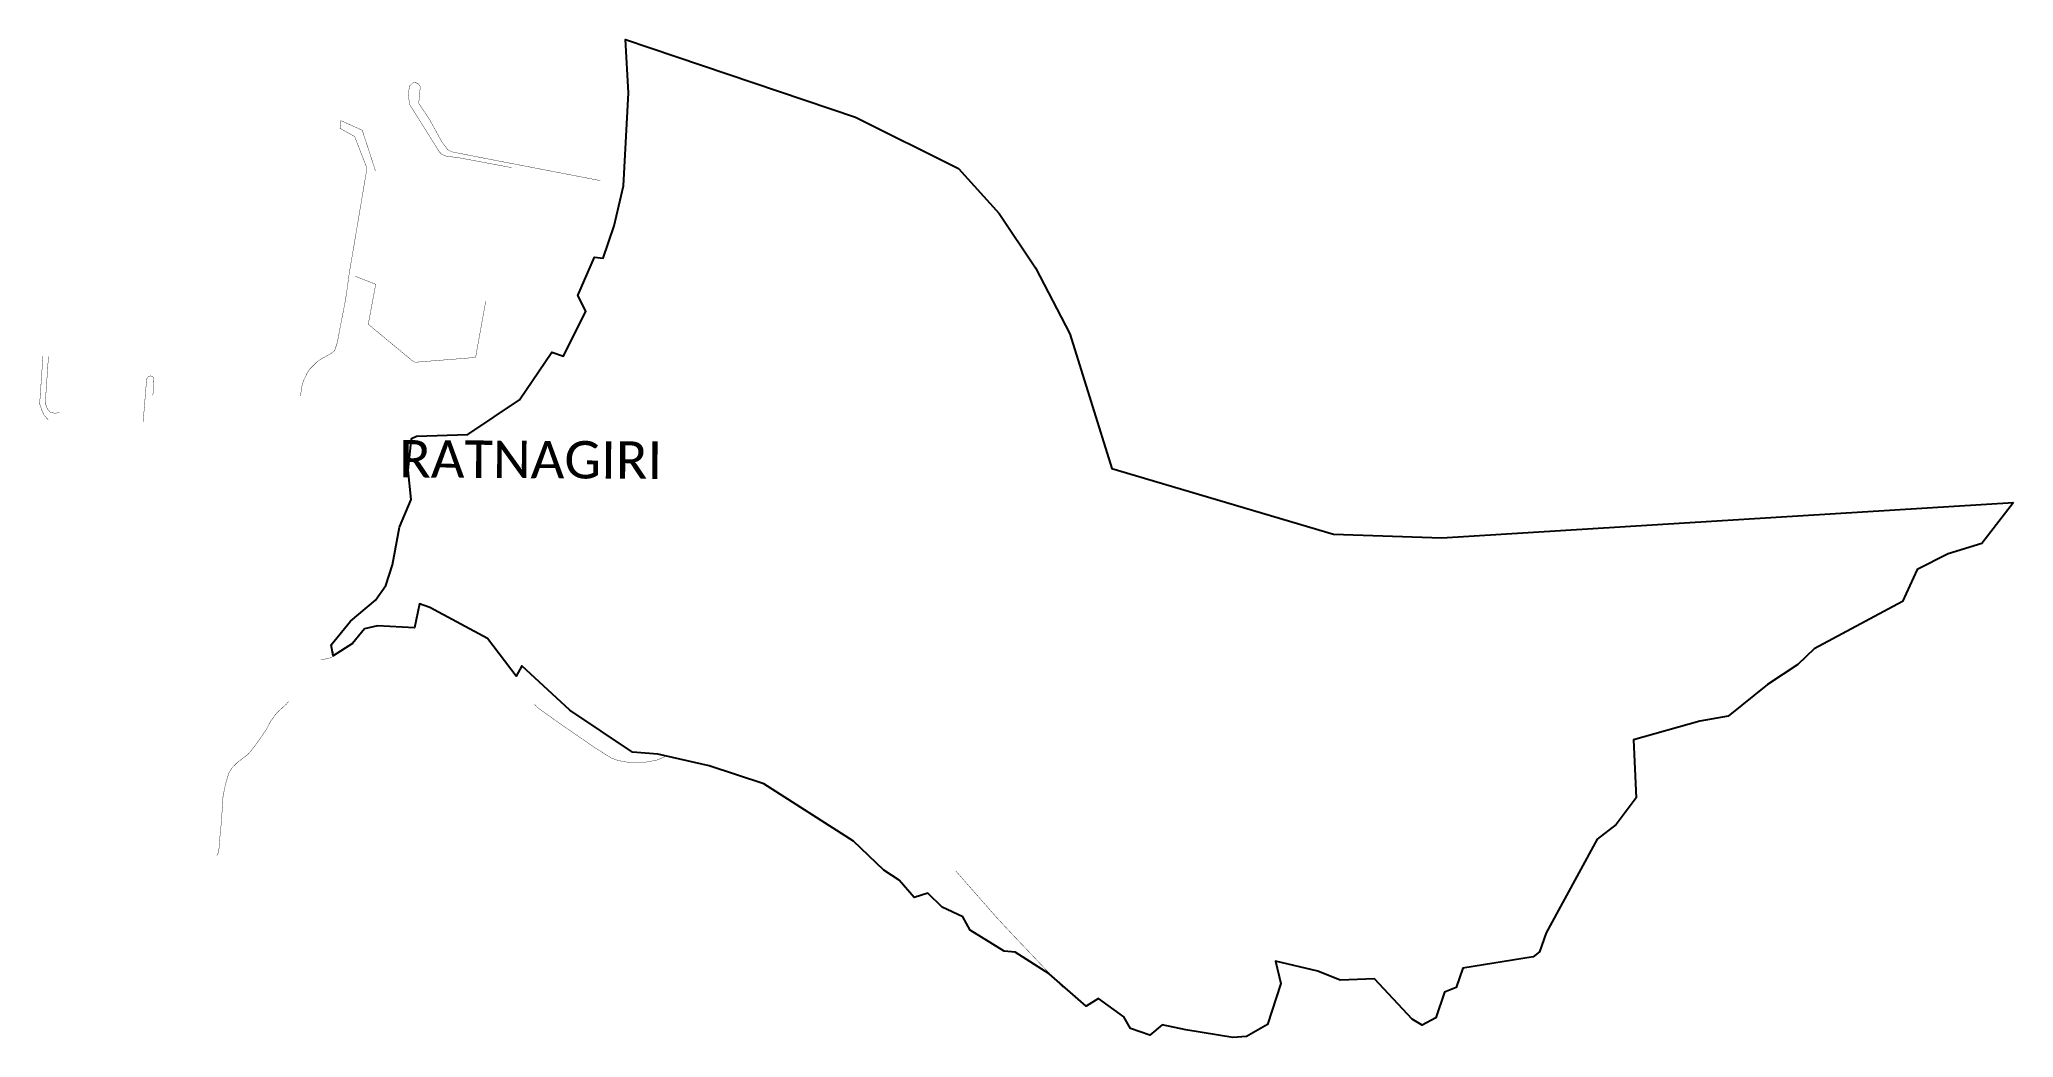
# Model space of a CAD drawing. Header units: metres. Extents: x 315780 to 321268, y 1878408 to 1881184.
import ezdxf

# ---------------------------------------------------------------- set-up
doc = ezdxf.new("R2010")
doc.units = ezdxf.units.M
for name, color, linetype in [('SEAWALL', 170, 'Continuous'), ('village', 3, 'Continuous'), ('VILLAGE NAME', 250, 'Continuous')]:
    doc.layers.add(name, color=color, linetype=linetype)
doc.styles.get("Standard").update_dxf_attribs({"font": 'simplex.shx'})

msp = doc.modelspace()

# ---------------------------------------------------------------- linework, layer by layer
at = {"layer": 'SEAWALL', "color": 30, "const_width": 1, "flags": 128}
for points in [[(317339.1, 1880791.8), (317013.7, 1880854.6), (316926.8, 1880871.7), (316915, 1880877.6), (316897.3, 1880901.5), (316866.2, 1880958.3), (316834.2, 1881007), (316838.5, 1881052.9), (316833.7, 1881060.5), (316833.7, 1881060.5), (316826.1, 1881064.3), (316817.5, 1881063.4), (316809.9, 1881056.2), (316805.5, 1881039.5), (316807.9, 1881005.1), (316891.1, 1880872.4), (316898.2, 1880864.7), (316910.2, 1880860), (316948.3, 1880854.9), (317092.2, 1880828)], [(316504.6, 1880192.4), (316506.9, 1880203.2), (316508.4, 1880216.7), (316513.5, 1880234.4), (316524.2, 1880256.7), (316531.2, 1880267.8), (316552, 1880288.1), (316564.7, 1880296.7), (316588.9, 1880310), (316600.5, 1880319.1), (316607.7, 1880341.2), (316616.5, 1880387.9), (316620.8, 1880409.7), (316630.5, 1880459.4), (316636.8, 1880502.8), (316640.7, 1880532.3), (316690.2, 1880825.9), (316656, 1880914.5), (316615.2, 1880937.1), (316617.6, 1880958.7), (316677.2, 1880931.8), (316713.7, 1880819.4)], [(317020.6, 1880457.1), (316992.2, 1880299.9), (316824.1, 1880286.5), (316817, 1880290.1), (316693.8, 1880392.3), (316714.6, 1880503.4), (316656.9, 1880526)], [(315789.4, 1880304.1), (315780.2, 1880171), (315786.9, 1880151.8), (315792.1, 1880140.2), (315799.1, 1880131.7), (315804, 1880126.9)], [(315804.7, 1880303), (315795.8, 1880173.1), (315801.2, 1880157.5), (315809.5, 1880147.5), (315823.1, 1880144.5), (315835.6, 1880147)], [(316095.1, 1880194.2), (316097.7, 1880241.9), (316095.6, 1880245.1), (316093, 1880247.2), (316088.4, 1880248.5), (316084.4, 1880247.7), (316080.4, 1880244.5), (316080.4, 1880244.5), (316077.6, 1880239.2), (316067.9, 1880120.4)], [(316561.2, 1879459.5), (316571.7, 1879460.5), (316586.1, 1879463.7), (316593.4, 1879466.8), (316595.8, 1879470.2), (316596.3, 1879474.2), (316596.9, 1879480.5), (316594.8, 1879485.5), (316594.6, 1879487.3)], [(316272.7, 1878915), (316274.9, 1878917.5), (316277.1, 1878924.1), (316278.7, 1878932.3), (316281, 1878961.5), (316285.5, 1879008.4), (316290.1, 1879079.5), (316297, 1879113.1), (316306.3, 1879144.5), (316316.1, 1879159.9), (316331, 1879174.2), (316346.6, 1879186.1), (316358, 1879194.6), (316371.4, 1879209.7), (316388.5, 1879233.2), (316410.9, 1879265.6), (316421.9, 1879287), (316439.3, 1879310.9), (316465.4, 1879334.9), (316472.3, 1879343)], [(317155.6, 1879336), (317163.9, 1879326.4), (317223, 1879283.9), (317326.3, 1879212.8), (317369.4, 1879185.8), (317387.8, 1879178.9), (317420.9, 1879172.9), (317458.4, 1879172.9), (317496.2, 1879179.9), (317525.8, 1879192.4)], [(318327.5, 1878871.4), (318438.3, 1878745), (318486.8, 1878692.9), (318626.4, 1878545.8)]]:
    msp.add_lwpolyline(points, dxfattribs=at)
at = {"layer": 'village', "color": 3, "true_color": 0x00ff00}
msp.add_polyline3d([(321268.2, 1879896, 0), (321180.5, 1879782.2, 0), (321086.9, 1879754, 0), (321000.1, 1879710.1, 0), (320959.6, 1879620.7, 0), (320714, 1879489.4, 0), (320668.9, 1879445.9, 0), (320584.1, 1879390.5, 0), (320474.6, 1879302.3, 0), (320395.8, 1879288.4, 0), (320211.7, 1879236.2, 0), (320218.7, 1879074.5, 0), (320163.8, 1879000.3, 0), (320110.9, 1878959.8, 0), (319969.2, 1878699.7, 0), (319950.4, 1878646.7, 0), (319932.7, 1878632.2, 0), (319737.2, 1878601.4, 0), (319718.7, 1878547.7, 0), (319686.6, 1878534.7, 0), (319662.1, 1878463.3, 0), (319624.3, 1878442.3, 0), (319595.9, 1878459.4, 0), (319491.9, 1878571, 0), (319395.8, 1878567.7, 0), (319333.8, 1878592.5, 0), (319216.1, 1878620.6, 0), (319230.8, 1878558.2, 0), (319194.1, 1878444.1, 0), (319135.2, 1878410.6, 0), (319097.8, 1878408.2, 0), (318967.2, 1878429.9, 0), (318901.5, 1878443.5, 0), (318866.8, 1878414.3, 0), (318813.2, 1878433.2, 0), (318794.6, 1878465.7, 0), (318723.7, 1878517.1, 0), (318689.7, 1878495.3, 0), (318587.1, 1878585.1, 0), (318492.1, 1878645.8, 0), (318462.2, 1878648.6, 0), (318367.7, 1878706.4, 0), (318347.1, 1878743.5, 0), (318289.4, 1878770.4, 0), (318249.6, 1878810.1, 0), (318211.5, 1878798.1, 0), (318170.2, 1878845.5, 0), (318127.7, 1878874.1, 0), (318043.4, 1878954.1, 0), (317793.4, 1879113.9, 0), (317641.5, 1879163.7, 0), (317499.2, 1879196.8, 0), (317428.7, 1879201.6, 0), (317254.7, 1879318.6, 0), (317120.4, 1879442.1, 0), (317105.4, 1879413.2, 0), (317025.3, 1879517.8, 0), (316865, 1879604.6, 0), (316836.4, 1879614.6, 0), (316822.4, 1879548.1, 0), (316719.5, 1879553.1, 0), (316683.8, 1879544.7, 0), (316649.6, 1879503.9, 0), (316596.2, 1879470.1, 0), (316591, 1879500.8, 0), (316644.6, 1879566.3, 0), (316714.1, 1879624.4, 0), (316742.5, 1879665.2, 0), (316761.4, 1879723.3, 0), (316780.6, 1879828.1, 0), (316813.3, 1879904.3, 0), (316804.6, 1879985.9, 0), (316813.9, 1880074.8, 0), (316827.5, 1880080.9, 0), (316970.5, 1880086, 0), (317114.2, 1880181.8, 0), (317204, 1880314.3, 0), (317236.7, 1880303.3, 0), (317298.6, 1880428.2, 0), (317276.4, 1880472, 0), (317322.9, 1880578.9, 0), (317347, 1880576.4, 0), (317377.8, 1880665.9, 0), (317403.9, 1880776.8, 0), (317417.3, 1881035.6, 0), (317408.9, 1881184.4, 0), (318048.7, 1880968.1, 0), (318334.5, 1880825.1, 0), (318448.2, 1880700.4, 0), (318548.8, 1880549.1, 0), (318644.7, 1880366, 0), (318761, 1879990.7, 0), (319377.4, 1879808, 0), (319678.6, 1879798.2, 0)], close=True, dxfattribs=at)

# ---------------------------------------------------------------- texts
at = {"layer": 'VILLAGE NAME', "insert": (316780, 1880070.2), "char_height": 104.042, "attachment_point": 1, "rotation": 359.6762}
msp.add_mtext_dynamic_manual_height_columns('{\\fCalibri|b0|i0|c0|p34;RATNAGIRI}', width=108.17, gutter_width=520.2, heights=[0], dxfattribs=at)

doc.saveas('drawing.dxf')
